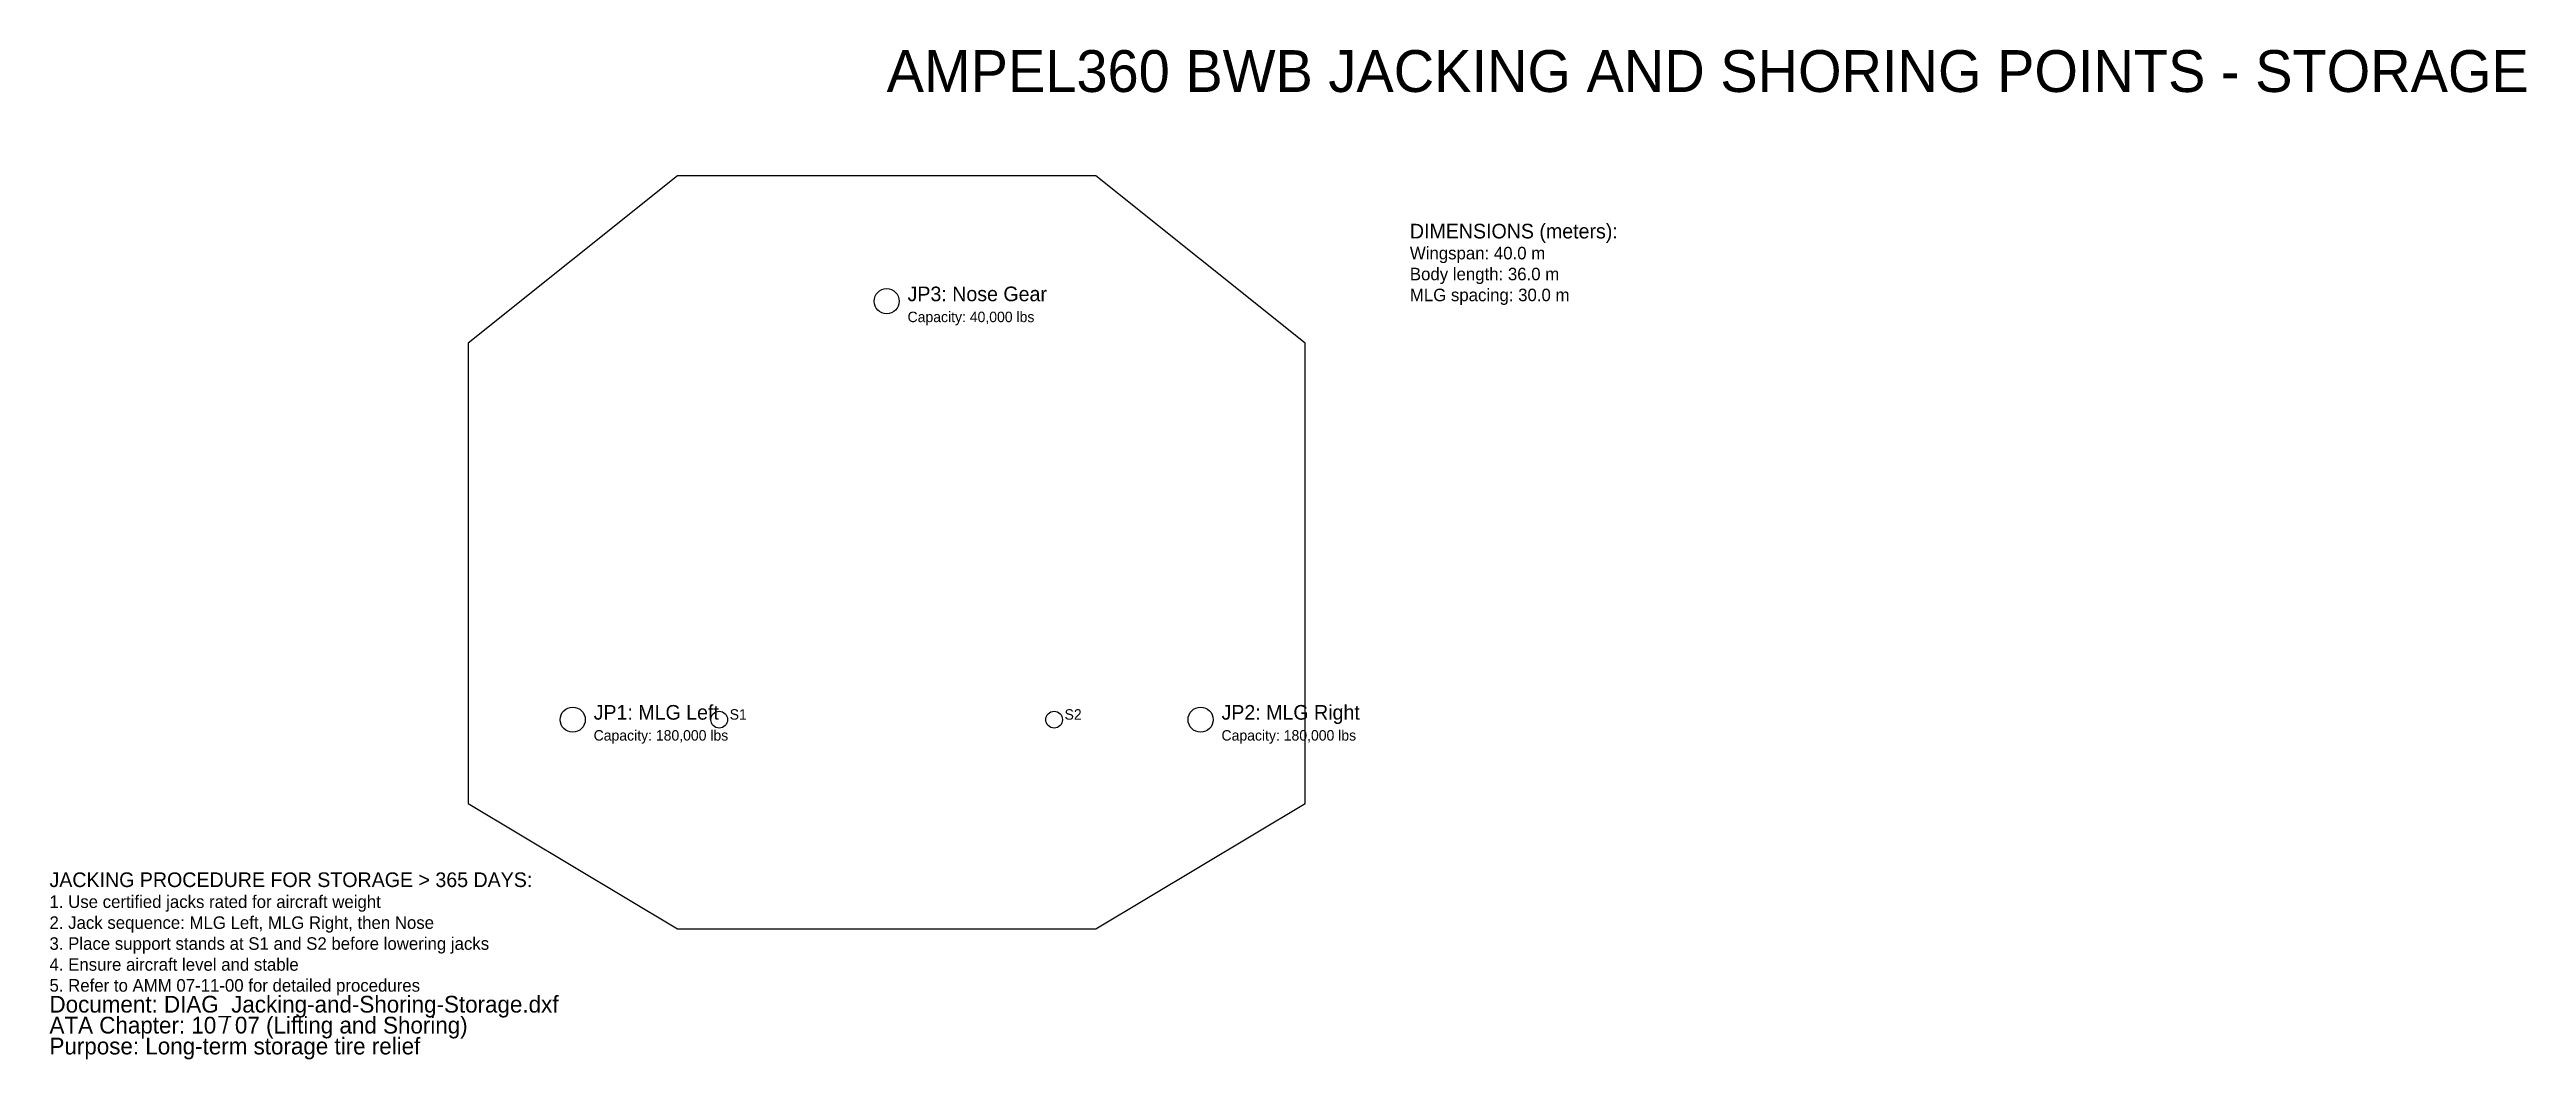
# Model space of a CAD drawing. Extents: x -40 to 78, y -24 to 24.
import ezdxf

# ---------------------------------------------------------------- set-up
doc = ezdxf.new("R2010")
doc.units = 0

msp = doc.modelspace()

# ---------------------------------------------------------------- linework, layer by layer
at = {"layer": 'JACK1'}
msp.add_circle((-15, -8), 0.6, dxfattribs=at)
at = {"layer": 'JACK2'}
msp.add_circle((15, -8), 0.6, dxfattribs=at)
at = {"layer": 'JACK3'}
msp.add_circle((0, 12), 0.6, dxfattribs=at)
at = {"layer": 'OUTLINE'}
msp.add_lwpolyline([(-20, 10), (-20, -12), (-10, -18), (0, -18), (10, -18), (20, -12), (20, 10), (10, 18), (0, 18), (-10, 18)], close=True, dxfattribs=at)
at = {"layer": 'SUPPORT'}
for centre in [(-8, -8), (8, -8)]:
    msp.add_circle(centre, 0.4, dxfattribs=at)

# ---------------------------------------------------------------- texts
at = {"layer": 'DIMENSIONS'}
for s, height, p in [('DIMENSIONS (meters):', 0.7, (25, 15)), ('Wingspan: 40.0 m', 0.6, (25, 14)), ('Body length: 36.0 m', 0.6, (25, 13)), ('MLG spacing: 30.0 m', 0.6, (25, 12))]:
    msp.add_text(s, height=height, dxfattribs=at).set_placement(p)
at = {"layer": 'INFO'}
for s, p in [('Document: DIAG_Jacking-and-Shoring-Storage.dxf', (-40, -22)), ('ATA Chapter: 10 / 07 (Lifting and Shoring)', (-40, -23)), ('Purpose: Long-term storage tire relief', (-40, -24))]:
    msp.add_text(s, height=0.8, dxfattribs=at).set_placement(p)
at = {"layer": 'JACK1'}
for s, height, p in [('JP1: MLG Left', 0.7, (-14, -8)), ('Capacity: 180,000 lbs', 0.5, (-14, -9))]:
    msp.add_text(s, height=height, dxfattribs=at).set_placement(p)
at = {"layer": 'JACK2'}
for s, height, p in [('JP2: MLG Right', 0.7, (16, -8)), ('Capacity: 180,000 lbs', 0.5, (16, -9))]:
    msp.add_text(s, height=height, dxfattribs=at).set_placement(p)
at = {"layer": 'JACK3'}
for s, height, p in [('JP3: Nose Gear', 0.7, (1, 12)), ('Capacity: 40,000 lbs', 0.5, (1, 11))]:
    msp.add_text(s, height=height, dxfattribs=at).set_placement(p)
at = {"layer": 'NOTES'}
for s, height, p in [('JACKING PROCEDURE FOR STORAGE > 365 DAYS:', 0.7, (-40, -16)), ('1. Use certified jacks rated for aircraft weight', 0.6, (-40, -17)), ('2. Jack sequence: MLG Left, MLG Right, then Nose', 0.6, (-40, -18)), ('3. Place support stands at S1 and S2 before lowering jacks', 0.6, (-40, -19)), ('4. Ensure aircraft level and stable', 0.6, (-40, -20)), ('5. Refer to AMM 07-11-00 for detailed procedures', 0.6, (-40, -21))]:
    msp.add_text(s, height=height, dxfattribs=at).set_placement(p)
at = {"layer": 'SUPPORT'}
for s, p in [('S1', (-7.5, -8)), ('S2', (8.5, -8))]:
    msp.add_text(s, height=0.5, dxfattribs=at).set_placement(p)
at = {"layer": 'TITLE'}
msp.add_text('AMPEL360 BWB JACKING AND SHORING POINTS - STORAGE', height=2, dxfattribs=at).set_placement((0, 22))

doc.saveas('drawing.dxf')
